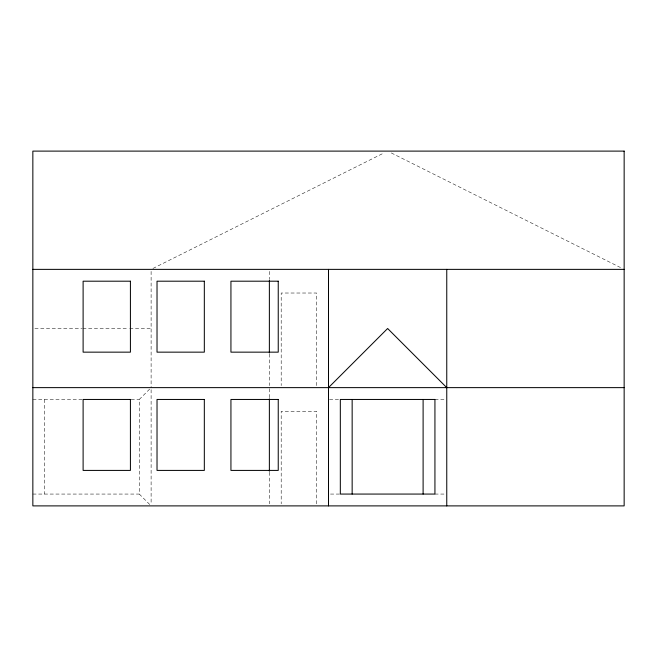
<?xml version="1.0" encoding="UTF-8"?>
<svg xmlns="http://www.w3.org/2000/svg" width="657" height="657" viewBox="0 0 657 657"><rect width="100%" height="100%" fill="white"/><g stroke="black" fill="none" stroke-linecap="round" stroke-linejoin="round"><path stroke-width="0.49" stroke-dasharray="3.29 2.46" d="M149.722 504.502L139.284 494.064L139.284 399.456L149.722 389.018M152.941 268.45L383.959 152.941M34.887 328.5L81.788 328.5M82.807 328.5L128.682 328.5M129.7 328.5L151.11 328.5M32.85 399.456L82.314 399.456M131.145 399.456L139.284 399.456M329.486 399.456L340.326 399.456M434.934 399.456L444.789 399.456M32.85 494.064L139.284 494.064M330.471 494.064L340.326 494.064M434.934 494.064L444.789 494.064M391.301 152.941L620.479 267.539M316.674 385.593L316.674 293.022L281.196 293.022L281.196 385.593M316.674 503.853L316.674 411.282L281.196 411.282L281.196 503.853M269.37 271.407L269.37 279.562M269.37 353.983L269.37 385.593M269.37 388.648L269.37 397.822M269.37 472.243L269.37 503.853M151.11 271.407L151.11 387.63M151.11 389.667L151.11 503.853M44.676 399.456L44.676 494.064"/><path stroke-width="0.99" d="M328.5 387.63L387.63 328.5L446.76 387.63M32.85 269.37L624.15 269.37M32.85 387.63L624.15 387.63M446.76 269.37L446.76 505.89M423.108 399.456L423.108 494.064M352.152 399.456L352.152 494.064M328.5 269.37L328.5 505.89M269.37 280.588L269.37 352.965M269.37 398.848L269.37 471.225M624.15 151.11L32.85 151.11L32.85 505.89L624.15 505.89L624.15 151.11M130.415 281.196L83.111 281.196L83.111 352.152L130.415 352.152L130.415 281.196M204.327 281.196L157.023 281.196L157.023 352.152L204.327 352.152L204.327 281.196M278.24 281.196L230.935 281.196L230.935 352.152L278.24 352.152L278.24 281.196M130.415 399.456L83.111 399.456L83.111 470.412L130.415 470.412L130.415 399.456M204.327 399.456L157.023 399.456L157.023 470.412L204.327 470.412L204.327 399.456M278.24 399.456L230.935 399.456L230.935 470.412L278.24 470.412L278.24 399.456M434.934 399.456L340.326 399.456L340.326 494.064L434.934 494.064L434.934 399.456"/></g></svg>
